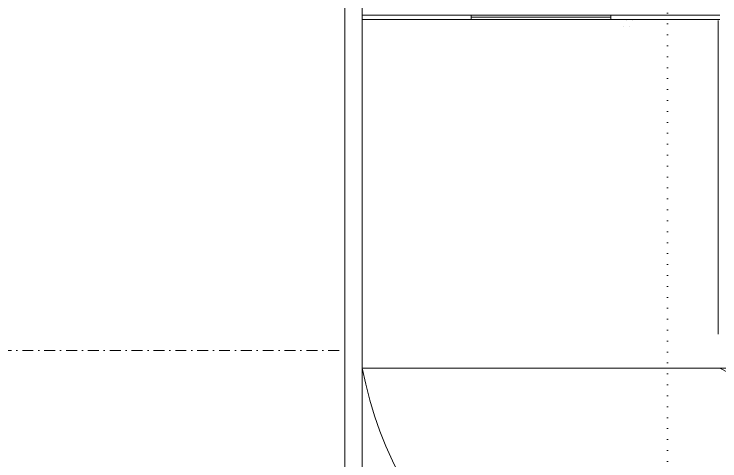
# Model space of a CAD drawing. Header units: metres. Extents: x -13194 to 152406, y -14653 to 29421.
# Drawn here: x 83242 to 84860, y 587 to 1612 of the extents above; entities that cross this region are included whole.
import ezdxf

# ---------------------------------------------------------------- set-up
doc = ezdxf.new("R2010")
doc.units = ezdxf.units.M
doc.header["$LTSCALE"] = 100
doc.header["$MEASUREMENT"] = 0
doc.linetypes.add('DASHDOT2', pattern=[0.5, 0.25, -0.125, 0, -0.125])
doc.linetypes.add('DOT2', pattern=[0.125, 0, -0.125])
doc.layers.get('0').update_dxf_attribs({"color": 9, "lineweight": 9})
for name, color, linetype, lineweight in [('00', 9, 'Continuous', 9), ('01', 9, 'Continuous', 9), ('06D', 9, 'Continuous', 9), ('20', 9, 'DOT2', 9), ('24', 9, 'DASHDOT2', 9)]:
    doc.layers.add(name, color=color, linetype=linetype, lineweight=lineweight)

# ---------------------------------------------------------------- blocks, each defined once
blk = doc.blocks.new('p-akslar_yeni')
at = {"layer": '24'}
blk.add_lwpolyline([(-2190, -7735), (6415, -7735)], dxfattribs=at)
blk = doc.blocks.new('1.Bod.Ara.Sitatik Elk')
at = {"layer": '01'}
blk.add_lwpolyline([(40, -8750), (0, -8750), (0, -2950), (40, -2950), (40, -8710), (40, -8710)], close=True, dxfattribs=at)
blk = doc.blocks.new('1.Bod.Ara.Mimari Elk')
at = {"color": 2}
blk.add_line((290, -7030), (290, -7020), dxfattribs=at)
at = {"color": 4}
for p, q in [((610, -7030), (610, -7020)), ((610, -7025), (290, -7025))]:
    blk.add_line(p, q, dxfattribs=at)
blk.add_line((877.19, -7830), (40, -7830))
at = {"layer": '00'}
for p, q in [((860, -7020), (40, -7020)), ((860, -7030), (40, -7030)), ((646.25, -7032.5), (646.25, -7032.5)), ((658.75, -7032.5), (658.75, -7032.5)), ((640, -7045), (640, -7045)), ((652.5, -7045), (652.5, -7045))]:
    blk.add_line(p, q, dxfattribs=at)
at = {"layer": '06D'}
for points in [[(856.25, -7032.5), (856.25, -7752.5)], [(40, -7830), (877.19, -7830)]]:
    blk.add_lwpolyline(points, dxfattribs=at)
blk.add_lwpolyline([(940, -8550), (1560, -8550), (1560, -7830), (860, -7830), (1560, -8195), (860, -8550, -0.3441949), (40, -7830), (860, -7830)], format="xyb", dxfattribs=at)
at = {"layer": '20', "ltscale": 2}
blk.add_line((740, -6990), (740, -8750), dxfattribs=at)

msp = doc.modelspace()

# ---------------------------------------------------------------- block references
for name in ['1.Bod.Ara.Mimari Elk', '1.Bod.Ara.Sitatik Elk']:
    msp.add_blockref(name, (84000, 8630))
at = {"layer": '24'}
msp.add_blockref('p-akslar_yeni', (77585, 8575), dxfattribs=at)

doc.saveas('drawing.dxf')
